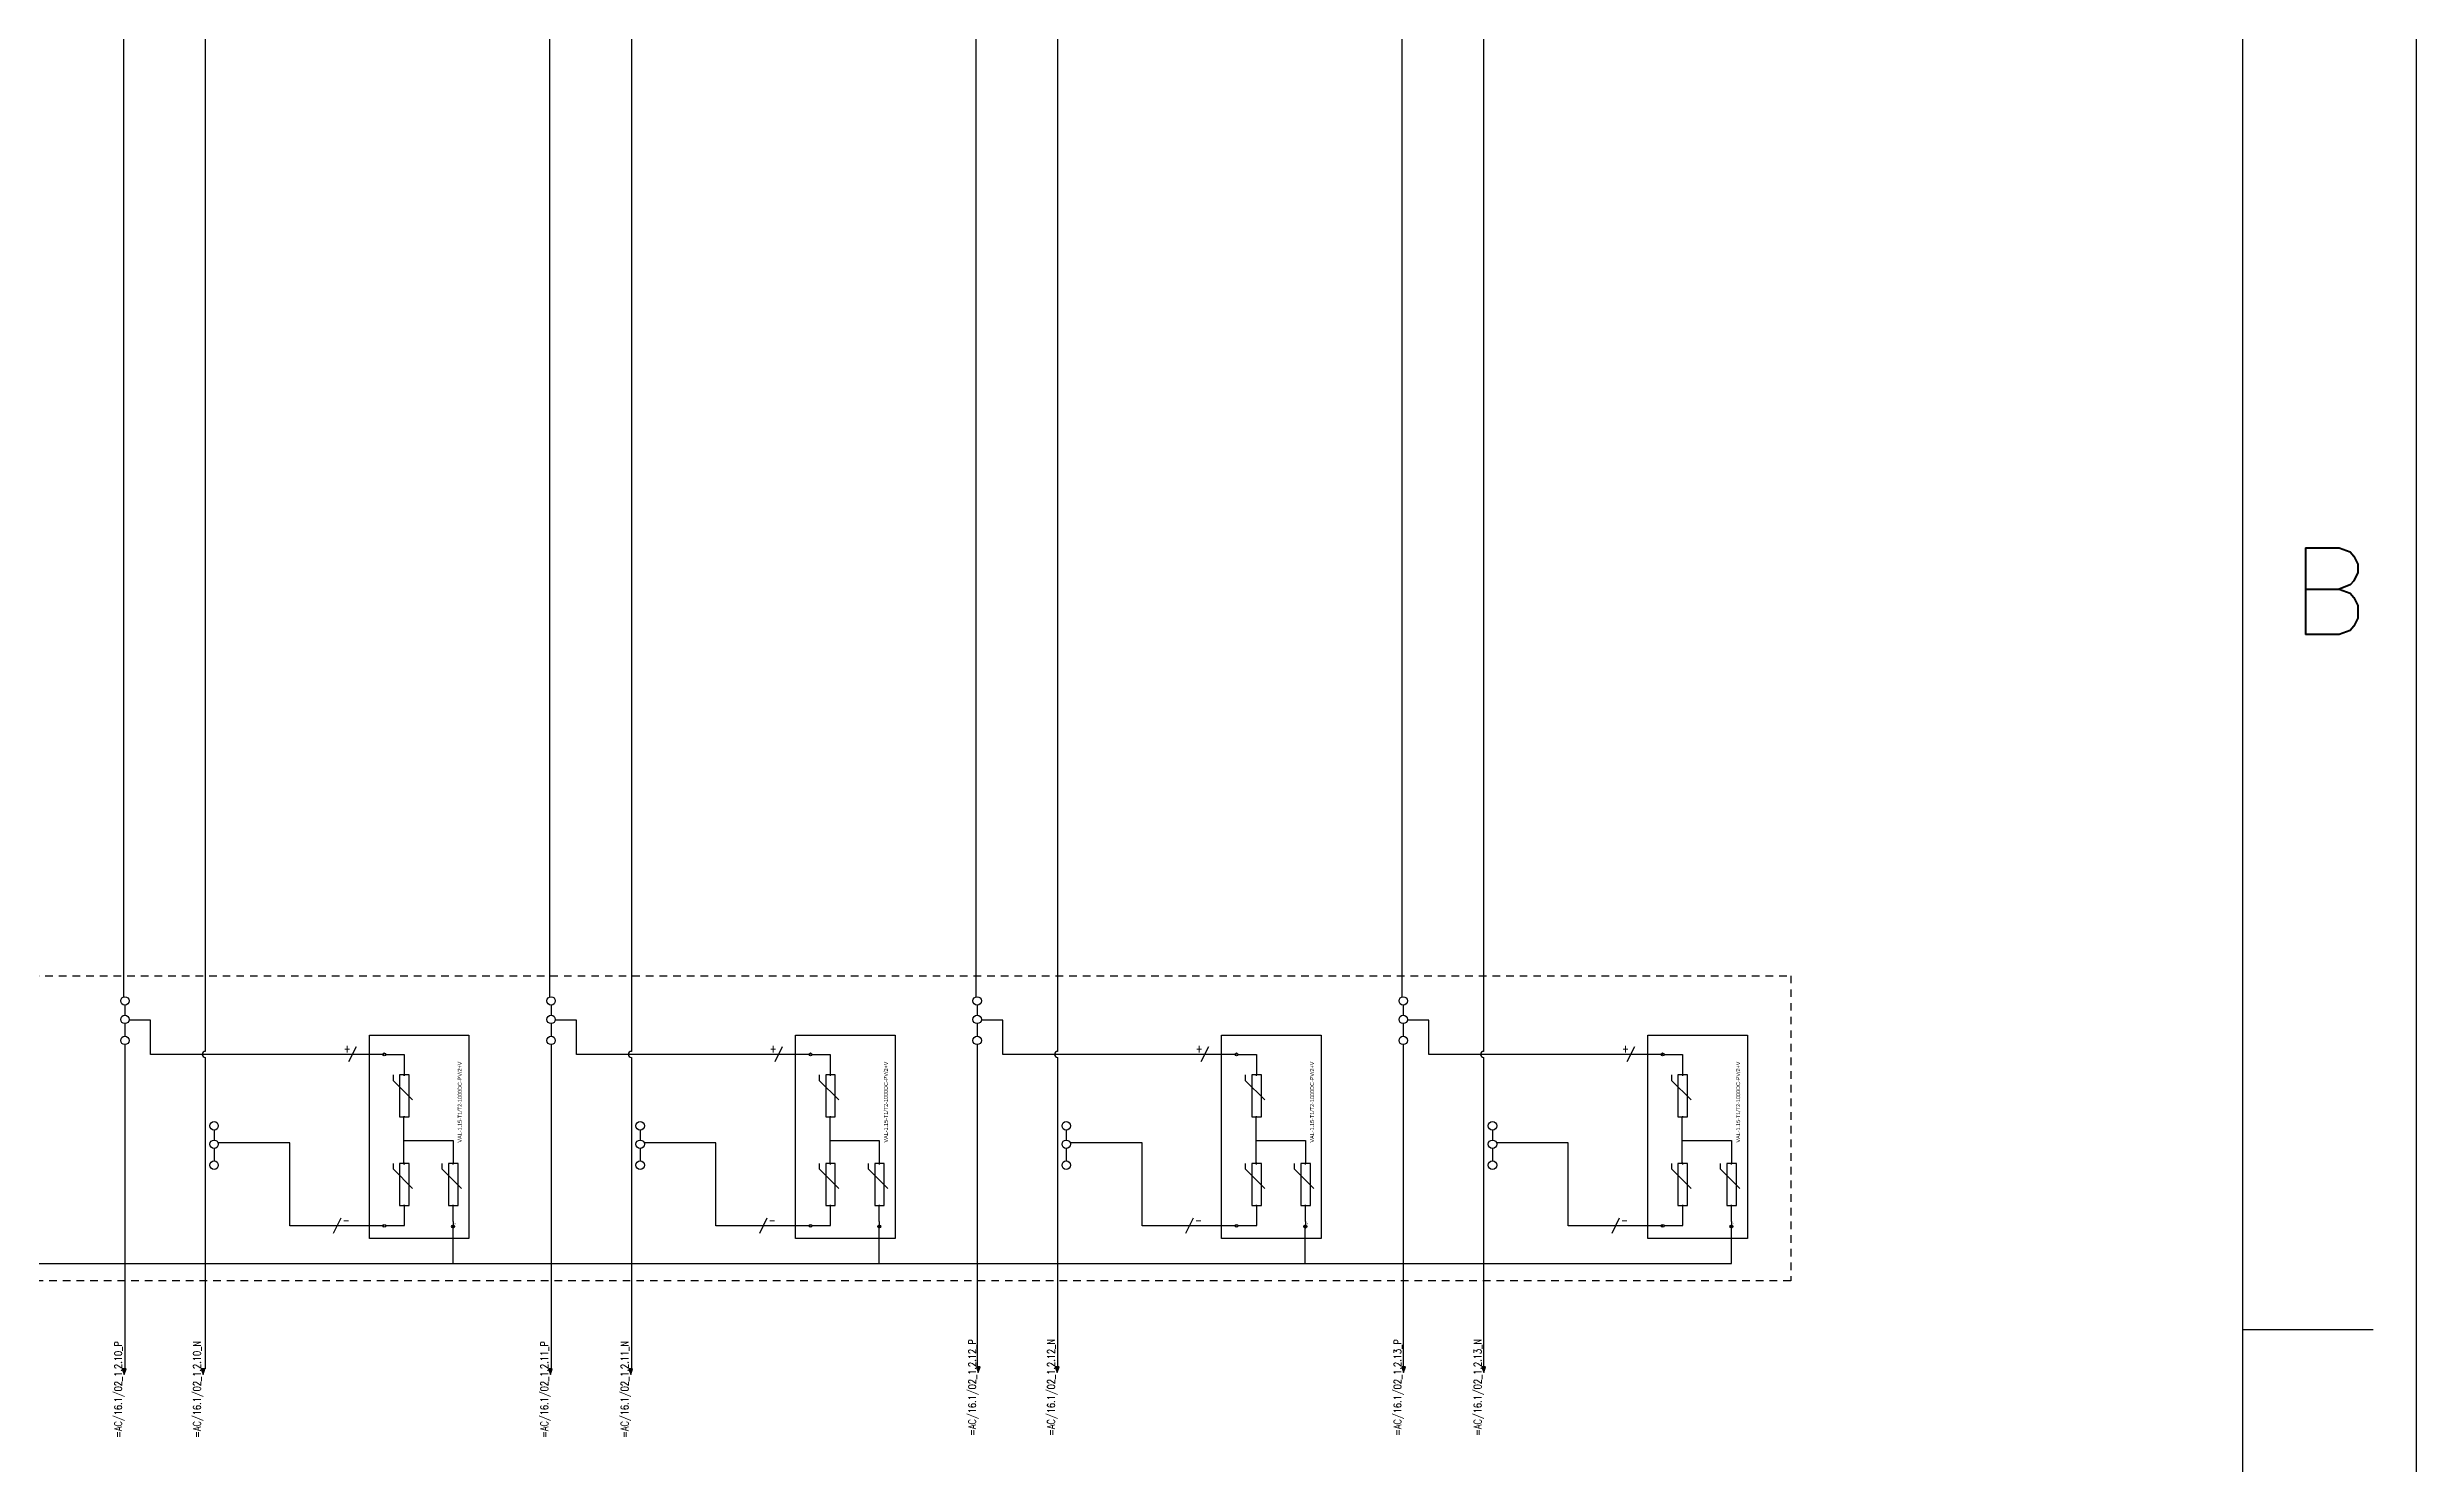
# Model space of a CAD drawing. Header units: inches. Extents: x 4 to 127, y -3 to 89.
# Drawn here: x 87.72 to 126.76, y 17.7 to 41.04 of the extents above; entities that cross this region are included whole.
import ezdxf
from ezdxf.enums import TextEntityAlignment as Align

# ---------------------------------------------------------------- set-up
doc = ezdxf.new("R2010")
doc.units = ezdxf.units.IN
doc.header["$MEASUREMENT"] = 0
doc.linetypes.add('HIDDEN2', pattern=[0.1875, 0.125, -0.0625])
for name, color, linetype in [('GRY_20AWG', 9, 'Continuous'), ('LOCBOX', 92, 'HIDDEN2'), ('MISC', 2, 'Continuous'), ('RED_12AWG', 1, 'Continuous'), ('SYMS', 7, 'Continuous'), ('TAGS', 51, 'Continuous'), ('Title Block', 7, 'Continuous'), ('Viewport', 7, 'Continuous'), ('WHT_12AWG', 7, 'Continuous'), ('WIREREF', 61, 'Continuous')]:
    doc.layers.add(name, color=color, linetype=linetype)
doc.styles.add('Roman', font='romans')
doc.styles.add('WD', font='romans.shx')
doc.styles.add('WD_IEC', font='isocp2.shx', dxfattribs={"width": 0.9, "height": 4})

# ---------------------------------------------------------------- blocks, each defined once
blk = doc.blocks.new('ANSI_border_C')
at = {"layer": 'Title Block'}
for p, q in [((21, 0), (21, 16)), ((20.5, 0.75), (20.5, 15.25)), ((20.5, 4), (20.875, 4))]:
    blk.add_line(p, q, dxfattribs=at)
at = {"layer": 'Title Block', "style": 'Roman'}
blk.add_text('B', height=0.25, dxfattribs=at).set_placement((20.75, 6.125), align=Align.MIDDLE_CENTER)
blk = doc.blocks.new('JIC_border_C')
at = {"xscale": 5.726708801404052, "yscale": 5.726708801404052, "zscale": 5.726708801404052}
blk.add_blockref('ANSI_border_C', (6.5, -3), dxfattribs=at)
blk = doc.blocks.new('HA1S4')
for points in [[(0, 0), (-0.031, 0), (0, -0.094), (0.031, 0), (0, 0)], [(0.016, -0.011), (-0.016, -0.011), (0, -0.058), (0.016, -0.011)]]:
    blk.add_lwpolyline(points)
at = {"style": 'WD', "flags": 1}
for tag, p in [('X2TERM01', (0, 0)), ('SIGCODE', (0.035, -0.083))]:
    blk.add_attdef(tag, p, '', height=0.01, dxfattribs=at)
at = {"style": 'WD', "width": 0.7}
for tag, p in [('XREF', (0.088, -0.062)), ('DESC1', (0.088, 0.113))]:
    blk.add_attdef(tag, p, '', height=0.125, dxfattribs=at)
at = {"style": 'WD', "width": 0.8, "flags": 8}
blk.add_attdef('WIRENO', text='', height=0.125, dxfattribs=at).set_placement((0, -0.259), align=Align.CENTER)
blk = doc.blocks.new('HT0_02')
blk.add_circle((0, 0), 0.0699)
at = {"style": 'WD', "flags": 1}
for tag, p in [('X4TERM01', (-0.07, 0)), ('X2TERM01', (0, 0.07)), ('X1TERM01', (0.07, 0)), ('X8TERM01', (0, -0.07))]:
    blk.add_attdef(tag, p, '', height=0.01, dxfattribs=at)
blk = doc.blocks.new('HGND4')
for p, q in [((0, 0), (10, 0)), ((10, -3.8), (10, 3.8)), ((11.2, -2.5), (11.2, 2.5)), ((12.5, -1.2), (12.5, 1.2))]:
    blk.add_line(p, q)
blk.add_circle((10, 0), 5)
at = {"style": 'WD_IEC'}
for tag, p in [('TAG1', (2.5, 4.6)), ('INST', (2.5, 11.6)), ('LOC', (2.5, 8.1))]:
    blk.add_attdef(tag, text='', height=2.5, dxfattribs=at).set_placement(p, align=Align.RIGHT)
at = {"style": 'WD_IEC', "flags": 1}
blk.add_attdef('X4TERM01', (0, 0), '', height=0.32, dxfattribs=at)
blk = doc.blocks.new('VT0_05')
blk.add_lwpolyline([(0.08, -0.06), (0, 0.08), (-0.08, -0.06)], close=True)
at = {"style": 'WD', "flags": 1}
for tag, p in [('X4TERM01', (-0.05, 0)), ('X2TERM01', (0, 0.08)), ('X1TERM01', (0.05, 0)), ('X8TERM01', (0, -0.06))]:
    blk.add_attdef(tag, p, '', height=0.01, dxfattribs=at)
blk = doc.blocks.new('Lightening Surge Arrestor')
at = {"color": 5}
for p, q in [((0.502, 2.919), (0.502, 2.827)), ((0.502, 2.827), (0.826, 2.503)), ((0.502, 1.459), (0.502, 1.367)), ((0.502, 1.367), (0.826, 1.043)), ((1.308, 1.459), (1.308, 1.367)), ((1.308, 1.367), (1.632, 1.043))]:
    blk.add_line(p, q, dxfattribs=at)
for points in [[(0.112, 3.569), (1.754, 3.569), (1.754, 0.222), (0.112, 0.222)], [(0.768, 2.919), (0.611, 2.919), (0.611, 2.225), (0.768, 2.225)], [(0.768, 1.459), (0.611, 1.459), (0.611, 0.765), (0.768, 0.765)], [(1.574, 1.459), (1.417, 1.459), (1.417, 0.765), (1.574, 0.765)]]:
    blk.add_lwpolyline(points, close=True, dxfattribs=at)
at = {"layer": 'GRY_20AWG'}
blk.add_line((1.492, 0.502), (1.492, 0.468), dxfattribs=at)
at = {"layer": 'RED_12AWG'}
for p, q in [((0.382, 3.255), (0.686, 3.255)), ((0.686, 3.255), (0.686, 2.926)), ((0.69, 2.919), (0.684, 2.919)), ((0.681, 1.459), (0.681, 2.226)), ((0.681, 1.835), (1.492, 1.835)), ((1.492, 1.835), (1.492, 1.466)), ((0.69, 1.459), (0.681, 1.459)), ((0.381, 0.435), (0.69, 0.435)), ((0.69, 0.435), (0.69, 0.766)), ((1.492, 0.502), (1.492, 0.757))]:
    blk.add_line(p, q, dxfattribs=at)
at = {"layer": 'SYMS'}
for name, p, xscale, yscale, zscale in [('HT0_02', (0.358, 3.255), 0.3314421991292846, 0.3314421991292846, 0.3314421991292846), ('VT0_05', (0.686, 2.918), 0.1052161047490845, 0.1052161047490845, 0.1052161047490845), ('VT0_05', (0.686, 1.458), 0.1052161047490845, 0.1052161047490845, 0.1052161047490845), ('HT0_02', (0.69, 1.459), 0.01504368401050088, 0.01504368401050088, 0.01504368401050088), ('VT0_05', (1.492, 1.458), 0.1052161047490845, 0.1052161047490845, 0.1052161047490845), ('HT0_02', (0.358, 0.429), 0.3314421991292846, 0.3314421991292846, 0.3314421991292846)]:
    blk.add_blockref(name, p, dxfattribs=dict(at, xscale=xscale, yscale=yscale, zscale=zscale))
at = {"layer": 'SYMS', "xscale": -0.1052161047490845, "yscale": 0.1052161047490845, "zscale": 0.1052161047490845, "rotation": 180}
for p in [(0.686, 2.226), (0.686, 0.766), (1.492, 0.766)]:
    blk.add_blockref('VT0_05', p, dxfattribs=at)
at = {"layer": 'SYMS'}
ref = blk.add_blockref('HGND4', (1.492, 0.468), dxfattribs=dict(at, xscale=0.005, yscale=0.005, zscale=0.005, rotation=270))
ref.add_attrib('TAG1', 'PE', dxfattribs={"layer": 'TAGS', "height": 0.0125, "rotation": 270, "style": 'WD_IEC'}).set_placement((1.515, 0.455), align=Align.RIGHT)
at = {"color": 5, "insert": (1.57, 1.801), "char_height": 0.065, "attachment_point": 1, "rotation": 90}
blk.add_mtext_dynamic_manual_height_columns('VAL-1.15-T1/T2-1000DC-PV/2+V', width=1.87491, gutter_width=0.325, heights=[0], dxfattribs=at)
for tag, p in [('+', (0.447, 3.312)), ('-', (0.457, 0.49))]:
    blk.add_attdef(tag, p, '', height=0.065)
at = {"color": 5}
blk.add_attdef('VAL-1.15-T1/T2-1000DC-PV/2+V', (1.651, 1.798), '', height=0.065, rotation=90, dxfattribs=at)
blk = doc.blocks.new('VT0_02')
blk.add_circle((0, 0), 0.0699)
at = {"style": 'WD', "flags": 1}
for tag, p in [('X4TERM01', (-0.07, 0)), ('X2TERM01', (0, 0.07)), ('X1TERM01', (0.07, 0)), ('X8TERM01', (0, -0.07))]:
    blk.add_attdef(tag, p, '', height=0.01, dxfattribs=at)
blk = doc.blocks.new('HW01')
for p, q in [((0.062, 0.125), (-0.062, -0.125)), ((0.031, 0), (-0.031, 0))]:
    blk.add_line(p, q)
at = {"style": 'WD', "width": 0.7, "flags": 1}
for tag, p in [('INST', (0, 0.357)), ('LOC', (0, 0.188)), ('DESC1', (0, -0.456)), ('XREF', (0, -0.3)), ('DESC2', (0, -0.613))]:
    blk.add_attdef(tag, text='', height=0.125, dxfattribs=at).set_placement(p, align=Align.CENTER)
at = {"style": 'WD', "width": 0.8}
blk.add_attdef('TAG1', text='', height=0.125, dxfattribs=at).set_placement((-0.031, 0.031), align=Align.RIGHT)
at = {"style": 'WD', "flags": 1}
for tag, p in [('X4TERM01', (-0.031, 0)), ('X1TERM01', (0.031, 0))]:
    blk.add_attdef(tag, p, '', height=0.0125, dxfattribs=at)
at = {"linetype": 'Continuous', "style": 'WD', "flags": 9}
blk.add_attdef('ASSYCODE', text='', height=0.01, dxfattribs=at).set_placement((0.029, 0.042), align=Align.CENTER)
at = {"style": 'WD'}
for tag, p in [('X2LINK', (0, 0.125)), ('X8LINK', (0, -0.125))]:
    blk.add_attdef(tag, p, '', height=0.01, dxfattribs=at)
at = {"style": 'WD', "flags": 9}
blk.add_attdef('FAMILY', text='', height=0.01, dxfattribs=at).set_placement((0.023, 0.118), align=Align.CENTER)
at = {"style": 'WD', "width": 0.8}
blk.add_attdef('RATING1', (0.094, 0.031), '', height=0.125, dxfattribs=at)
at = {"style": 'WD', "width": 0.8, "flags": 1}
blk.add_attdef('MFG', text='', height=0.0938, dxfattribs=at).set_placement((-0.125, -0.031), align=Align.TOP_RIGHT)
blk.add_attdef('CAT', text='', height=0.0938, dxfattribs=at).set_placement((0.031, -0.031), align=Align.TOP_LEFT)

msp = doc.modelspace()

# ---------------------------------------------------------------- linework, layer by layer
at = {"layer": 'GRY_20AWG', "color": 240, "true_color": 0xed1f24}
for p, q in [((88.97, 61.873), (88.97, 25.393)), ((95.992, 61.873), (95.992, 25.393)), ((103.015, 61.873), (103.015, 25.393)), ((110.038, 61.873), (110.038, 25.393)), ((88.993, 25.253), (88.993, 25.088)), ((89.414, 25.004), (89.063, 25.004)), ((89.414, 24.442), (89.414, 25.004)), ((96.016, 25.253), (96.016, 25.088)), ((96.437, 25.004), (96.085, 25.004)), ((96.437, 24.442), (96.437, 25.004)), ((103.038, 25.253), (103.038, 25.088)), ((103.46, 25.004), (103.108, 25.004)), ((103.46, 24.442), (103.46, 25.004)), ((110.061, 25.253), (110.061, 25.088)), ((110.482, 25.004), (110.131, 25.004)), ((110.482, 24.442), (110.482, 25.004)), ((88.993, 24.948), (88.993, 24.743)), ((88.993, 24.603), (88.993, 19.258)), ((96.016, 24.948), (96.016, 24.743)), ((96.016, 24.603), (96.016, 19.258)), ((103.038, 24.948), (103.038, 24.743)), ((103.038, 24.603), (103.038, 19.258)), ((110.061, 24.948), (110.061, 24.743)), ((110.061, 24.603), (110.061, 19.258)), ((92.709, 24.442), (89.414, 24.442)), ((93.267, 24.442), (92.771, 24.442)), ((99.732, 24.442), (96.437, 24.442)), ((100.29, 24.442), (99.794, 24.442)), ((106.754, 24.442), (103.46, 24.442)), ((107.313, 24.442), (106.817, 24.442)), ((113.777, 24.442), (110.482, 24.442)), ((114.336, 24.442), (113.84, 24.442)), ((90.462, 23.195), (90.462, 23.03)), ((97.485, 23.195), (97.485, 23.03)), ((104.507, 23.195), (104.507, 23.03)), ((111.53, 23.195), (111.53, 23.03)), ((90.462, 22.89), (90.462, 22.685)), ((91.711, 22.984), (90.532, 22.984)), ((91.711, 21.616), (91.711, 22.984)), ((97.485, 22.89), (97.485, 22.685)), ((98.734, 22.984), (97.555, 22.984)), ((98.734, 21.616), (98.734, 22.984)), ((104.507, 22.89), (104.507, 22.685)), ((105.756, 22.984), (104.577, 22.984)), ((105.756, 21.616), (105.756, 22.984)), ((111.53, 22.89), (111.53, 22.685)), ((112.779, 22.984), (111.6, 22.984)), ((112.779, 21.616), (112.779, 22.984)), ((92.458, 21.616), (91.711, 21.616)), ((93.267, 21.616), (92.52, 21.616)), ((99.481, 21.616), (98.734, 21.616)), ((100.29, 21.616), (99.543, 21.616)), ((106.503, 21.616), (105.756, 21.616)), ((107.313, 21.616), (106.566, 21.616)), ((113.526, 21.616), (112.779, 21.616)), ((114.336, 21.616), (113.589, 21.616))]:
    msp.add_line(p, q, dxfattribs=at)
at = {"layer": 'LOCBOX', "color": 6}
msp.add_lwpolyline([(73.505, 25.738), (116.447, 25.738), (116.447, 20.709), (73.505, 20.709)], close=True, dxfattribs=at)
at = {"layer": 'WHT_12AWG', "color": 240, "true_color": 0xed1f24}
for p, q in [((90.317, 72.29), (90.317, 24.492)), ((97.34, 72.29), (97.34, 24.492)), ((104.363, 72.29), (104.363, 24.492)), ((111.385, 72.29), (111.385, 24.492)), ((90.317, 24.392), (90.317, 19.258)), ((97.34, 24.392), (97.34, 19.258)), ((104.363, 24.392), (104.363, 19.258)), ((111.385, 24.392), (111.385, 19.258))]:
    msp.add_line(p, q, dxfattribs=at)
at = {"layer": 'WHT_12AWG', "color": 3}
for p, q in [((94.401, 20.993), (94.401, 21.595)), ((101.423, 20.993), (101.423, 21.595)), ((108.446, 20.993), (108.446, 21.595)), ((115.469, 20.993), (115.469, 21.595)), ((67.895, 20.993), (115.469, 20.993))]:
    msp.add_line(p, q, dxfattribs=at)
at = {"layer": 'WHT_12AWG'}
for centre in [(90.317, 24.442), (97.34, 24.442), (104.363, 24.442), (111.385, 24.442)]:
    msp.add_arc(centre, 0.05, 90, 270, dxfattribs=at)

# ---------------------------------------------------------------- block references
for p in [(92.909, 21.187), (99.932, 21.187), (106.955, 21.187), (113.977, 21.187)]:
    msp.add_blockref('Lightening Surge Arrestor', p)
at = {"layer": 'SYMS'}
for p in [(88.993, 25.323), (96.016, 25.323), (103.038, 25.323), (110.061, 25.323), (88.993, 25.018), (96.016, 25.018), (103.038, 25.018), (110.061, 25.018), (88.993, 24.673), (96.016, 24.673), (103.038, 24.673), (110.061, 24.673), (90.462, 23.265), (97.485, 23.265), (104.507, 23.265), (111.53, 23.265), (90.462, 22.96), (90.462, 22.615), (97.485, 22.96), (97.485, 22.615), (104.507, 22.96), (104.507, 22.615), (111.53, 22.96), (111.53, 22.615)]:
    msp.add_blockref('VT0_02', p, dxfattribs=at)
ref = msp.add_blockref('HW01', (92.74, 24.442), dxfattribs=at)
ref.add_attrib('TAG1', '+', dxfattribs={"layer": 'TAGS', "height": 0.125, "style": 'WD', "width": 0.8}).set_placement((92.709, 24.473), align=Align.RIGHT)
ref = msp.add_blockref('HW01', (99.763, 24.442), dxfattribs=at)
ref.add_attrib('TAG1', '+', dxfattribs={"layer": 'TAGS', "height": 0.125, "style": 'WD', "width": 0.8}).set_placement((99.732, 24.473), align=Align.RIGHT)
ref = msp.add_blockref('HW01', (106.786, 24.442), dxfattribs=at)
ref.add_attrib('TAG1', '+', dxfattribs={"layer": 'TAGS', "height": 0.125, "style": 'WD', "width": 0.8}).set_placement((106.754, 24.473), align=Align.RIGHT)
ref = msp.add_blockref('HW01', (113.808, 24.442), dxfattribs=at)
ref.add_attrib('TAG1', '+', dxfattribs={"layer": 'TAGS', "height": 0.125, "style": 'WD', "width": 0.8}).set_placement((113.777, 24.473), align=Align.RIGHT)
ref = msp.add_blockref('HW01', (92.489, 21.616), dxfattribs=at)
ref.add_attrib('RATING1', '-', (92.583, 21.647), dxfattribs={"layer": 'MISC', "height": 0.125, "style": 'WD', "width": 0.8})
ref = msp.add_blockref('HW01', (99.512, 21.616), dxfattribs=at)
ref.add_attrib('RATING1', '-', (99.606, 21.647), dxfattribs={"layer": 'MISC', "height": 0.125, "style": 'WD', "width": 0.8})
ref = msp.add_blockref('HW01', (106.535, 21.616), dxfattribs=at)
ref.add_attrib('RATING1', '-', (106.628, 21.647), dxfattribs={"layer": 'MISC', "height": 0.125, "style": 'WD', "width": 0.8})
ref = msp.add_blockref('HW01', (113.558, 21.616), dxfattribs=at)
ref.add_attrib('RATING1', '-', (113.651, 21.647), dxfattribs={"layer": 'MISC', "height": 0.125, "style": 'WD', "width": 0.8})
at = {"layer": 'SYMS', "color": 1}
ref = msp.add_blockref('HA1S4', (88.981, 19.258), dxfattribs=at)
ref.add_attrib('WIRENO', '=AC/16.1/02_1.2.10_P', dxfattribs={"layer": 'WIREREF', "color": 1, "height": 0.125, "rotation": 90, "style": 'WD', "width": 0.8, "flags": 8}).set_placement((88.981, 18.12), align=Align.BOTTOM_LEFT)
ref = msp.add_blockref('HA1S4', (90.28, 19.258), dxfattribs=at)
ref.add_attrib('WIRENO', '=AC/16.1/02_1.2.10_N', dxfattribs={"layer": 'WIREREF', "color": 1, "height": 0.125, "rotation": 90, "style": 'WD', "width": 0.8, "flags": 8}).set_placement((90.28, 18.12), align=Align.BOTTOM_LEFT)
ref = msp.add_blockref('HA1S4', (96.004, 19.258), dxfattribs=at)
ref.add_attrib('WIRENO', '=AC/16.1/02_1.2.11_P', dxfattribs={"layer": 'WIREREF', "color": 1, "height": 0.125, "rotation": 90, "style": 'WD', "width": 0.8, "flags": 8}).set_placement((96.004, 18.12), align=Align.BOTTOM_LEFT)
ref = msp.add_blockref('HA1S4', (97.329, 19.258), dxfattribs=at)
ref.add_attrib('WIRENO', '=AC/16.1/02_1.2.11_N', dxfattribs={"layer": 'WIREREF', "color": 1, "height": 0.125, "rotation": 90, "style": 'WD', "width": 0.8, "flags": 8}).set_placement((97.329, 18.12), align=Align.BOTTOM_LEFT)
ref = msp.add_blockref('HA1S4', (103.057, 19.291), dxfattribs=at)
ref.add_attrib('WIRENO', '=AC/16.1/02_1.2.12_P', dxfattribs={"layer": 'WIREREF', "color": 1, "height": 0.125, "rotation": 90, "style": 'WD', "width": 0.8, "flags": 8}).set_placement((103.056, 18.153), align=Align.BOTTOM_LEFT)
ref = msp.add_blockref('HA1S4', (104.357, 19.291), dxfattribs=at)
ref.add_attrib('WIRENO', '=AC/16.1/02_1.2.12_N', dxfattribs={"layer": 'WIREREF', "color": 1, "height": 0.125, "rotation": 90, "style": 'WD', "width": 0.8, "flags": 8}).set_placement((104.357, 18.153), align=Align.BOTTOM_LEFT)
ref = msp.add_blockref('HA1S4', (110.066, 19.291), dxfattribs=at)
ref.add_attrib('WIRENO', '=AC/16.1/02_1.2.13_P', dxfattribs={"layer": 'WIREREF', "color": 1, "height": 0.125, "rotation": 90, "style": 'WD', "width": 0.8, "flags": 8}).set_placement((110.066, 18.153), align=Align.BOTTOM_LEFT)
ref = msp.add_blockref('HA1S4', (111.386, 19.291), dxfattribs=at)
ref.add_attrib('WIRENO', '=AC/16.1/02_1.2.13_N', dxfattribs={"layer": 'WIREREF', "color": 1, "height": 0.125, "rotation": 90, "style": 'WD', "width": 0.8, "flags": 8}).set_placement((111.386, 18.153), align=Align.BOTTOM_LEFT)
at = {"layer": 'Viewport'}
msp.add_blockref('JIC_border_C', (0, 0), dxfattribs=at)

doc.saveas('drawing.dxf')
